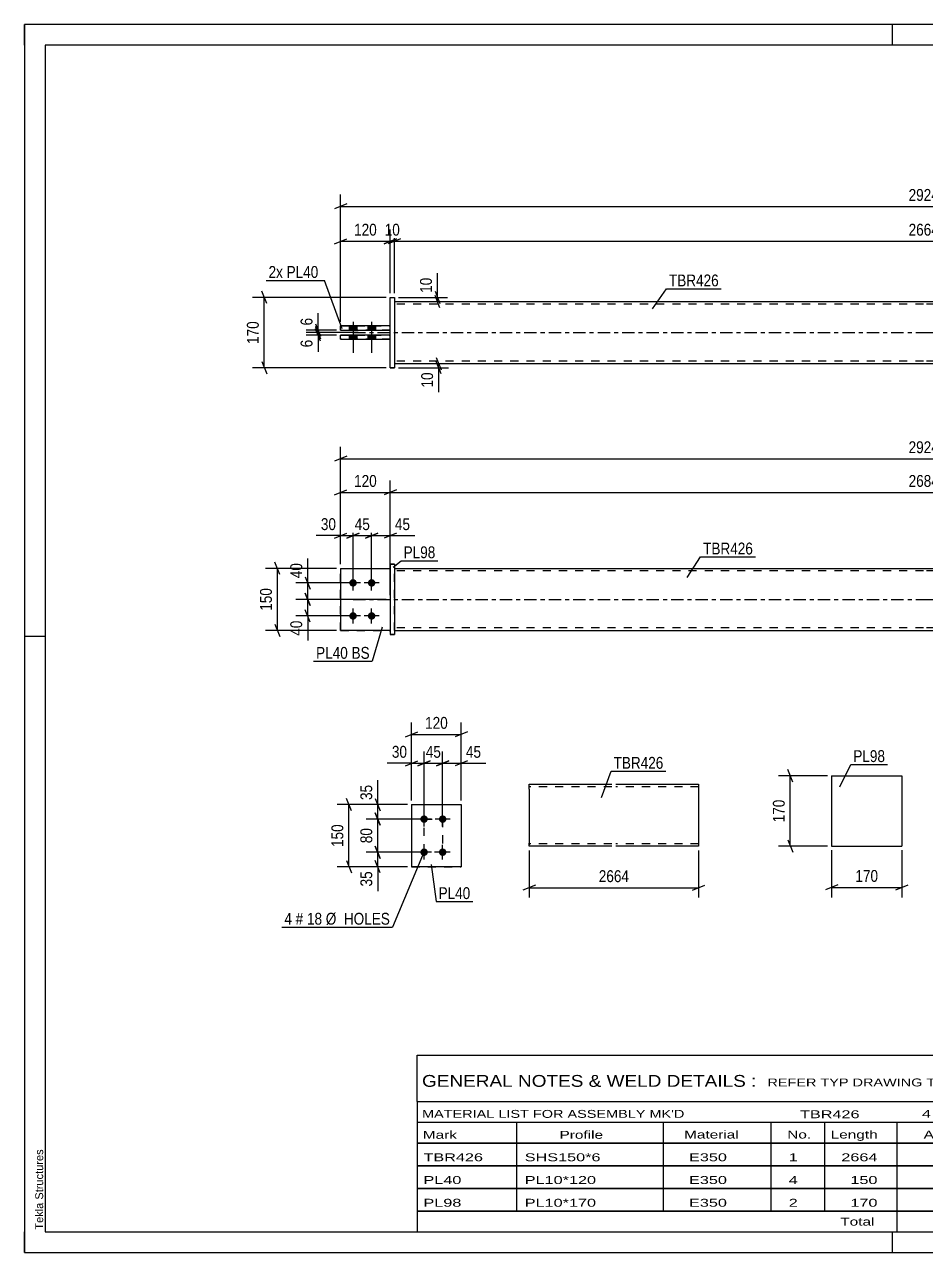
# Model space of a CAD drawing. Header units: millimetres. Extents: x 0 to 420, y 0 to 297.
# Drawn here: x 0 to 217.9, y 0 to 297 of the extents above; entities that cross this region are included whole.
import ezdxf

# ---------------------------------------------------------------- set-up
doc = ezdxf.new("R2010")
doc.units = ezdxf.units.MM
doc.linetypes.add('DXK_LINE_DOT2', pattern=[3.9198, 1.9599, -1.9599])
doc.linetypes.add('DXK_LINE_DOT3', pattern=[5.9187, 2.979, -0.9799, 0.9799, -0.9799])
doc.styles.add('Arial', font='ARIAL.TTF', dxfattribs={"height": 0.2})
doc.styles.add('Arial Narrow', font='ARIALN.TTF', dxfattribs={"height": 0.2})

# ---------------------------------------------------------------- blocks, each defined once
blk = doc.blocks.new('Unknown-580574167-1163')
at = {"color": 5, "linetype": 'Continuous'}
for p, q in [((420, 297), (0, 297)), ((0, 297), (0, 0)), ((0, 292), (0, 297)), ((210, 292), (210, 297)), ((415, 292), (5, 292)), ((5, 292), (5, 5)), ((5, 149), (0, 149)), ((0, 0), (0, 5)), ((5, 5), (415, 5)), ((210, 0), (210, 5)), ((0, 0), (420, 0))]:
    blk.add_line(p, q, dxfattribs=at)
at = {"color": 174, "linetype": 'Continuous', "style": 'Arial'}
blk.add_text('Tekla Structures', height=1.9102, rotation=90, dxfattribs=at).set_placement((4.5, 5.5))
blk = doc.blocks.new('Part-580574167-1761 - 1733')
at = {"color": 2, "linetype": 'Continuous'}
for p, q in [((76.46, 165.45), (88.46, 165.45)), ((76.46, 165.45), (76.46, 150.45)), ((88.46, 150.45), (76.46, 150.45)), ((76.46, 150.45), (76.46, 150.45))]:
    blk.add_line(p, q, dxfattribs=at)
at = {"color": 7, "linetype": 'DXK_LINE_DOT2'}
for p, q in [((76.46, 165.45), (88.46, 165.45)), ((88.46, 165.45), (88.46, 165.45)), ((88.46, 165.45), (88.46, 150.45)), ((76.46, 150.45), (88.46, 150.45)), ((76.46, 150.45), (76.46, 150.45))]:
    blk.add_line(p, q, dxfattribs=at)
blk = doc.blocks.new('Bolt-580574167-1735 - 1733')
at = {"linetype": 'Continuous'}
for points in [[(79.46, 161.05), (79.28, 161.07), (79.1, 161.13), (78.93, 161.23), (78.79, 161.35), (78.68, 161.5), (78.61, 161.68), (78.57, 161.86), (78.57, 162.05), (78.61, 162.23), (78.68, 162.4), (78.79, 162.56), (78.93, 162.68), (79.1, 162.78), (79.28, 162.83), (79.46, 162.85), (79.65, 162.83), (79.83, 162.78), (79.99, 162.68), (80.13, 162.56), (80.24, 162.4), (80.32, 162.23), (80.36, 162.05), (80.36, 161.86), (80.32, 161.68), (80.24, 161.5), (80.13, 161.35), (79.99, 161.23), (79.83, 161.13), (79.65, 161.07)], [(83.96, 161.05), (83.78, 161.07), (83.6, 161.13), (83.43, 161.23), (83.29, 161.35), (83.18, 161.5), (83.11, 161.68), (83.07, 161.86), (83.07, 162.05), (83.11, 162.23), (83.18, 162.4), (83.29, 162.56), (83.43, 162.68), (83.6, 162.78), (83.78, 162.83), (83.96, 162.85), (84.15, 162.83), (84.33, 162.78), (84.49, 162.68), (84.63, 162.56), (84.74, 162.4), (84.82, 162.23), (84.86, 162.05), (84.86, 161.86), (84.82, 161.68), (84.74, 161.5), (84.63, 161.35), (84.49, 161.23), (84.33, 161.13), (84.15, 161.07)], [(79.46, 153.05), (79.28, 153.07), (79.1, 153.13), (78.93, 153.23), (78.79, 153.35), (78.68, 153.5), (78.61, 153.68), (78.57, 153.86), (78.57, 154.05), (78.61, 154.23), (78.68, 154.4), (78.79, 154.56), (78.93, 154.68), (79.1, 154.78), (79.28, 154.83), (79.46, 154.85), (79.65, 154.83), (79.83, 154.78), (79.99, 154.68), (80.13, 154.56), (80.24, 154.4), (80.32, 154.23), (80.36, 154.05), (80.36, 153.86), (80.32, 153.68), (80.24, 153.5), (80.13, 153.35), (79.99, 153.23), (79.83, 153.13), (79.65, 153.07)], [(83.96, 153.05), (83.78, 153.07), (83.6, 153.13), (83.43, 153.23), (83.29, 153.35), (83.18, 153.5), (83.11, 153.68), (83.07, 153.86), (83.07, 154.05), (83.11, 154.23), (83.18, 154.4), (83.29, 154.56), (83.43, 154.68), (83.6, 154.78), (83.78, 154.83), (83.96, 154.85), (84.15, 154.83), (84.33, 154.78), (84.49, 154.68), (84.63, 154.56), (84.74, 154.4), (84.82, 154.23), (84.86, 154.05), (84.86, 153.86), (84.82, 153.68), (84.74, 153.5), (84.63, 153.35), (84.49, 153.23), (84.33, 153.13), (84.15, 153.07)]]:
    blk.add_hatch(color=1, dxfattribs=at).paths.add_polyline_path(points)
at = {"color": 1, "linetype": 'Continuous'}
for p, q in [((79.46, 160.15), (79.46, 163.75)), ((83.96, 160.15), (83.96, 163.75)), ((81.26, 161.95), (77.66, 161.95)), ((85.76, 161.95), (82.16, 161.95)), ((79.46, 152.15), (79.46, 155.75)), ((83.96, 152.15), (83.96, 155.75)), ((81.26, 153.95), (77.66, 153.95)), ((85.76, 153.95), (82.16, 153.95))]:
    blk.add_line(p, q, dxfattribs=at)
blk = doc.blocks.new('Part-580574167-1741 - 1733')
at = {"color": 2, "linetype": 'Continuous'}
for p, q in [((89.46, 165.45), (217.46, 165.45)), ((217.56, 165.45), (345.56, 165.45)), ((89.46, 150.45), (217.46, 150.45)), ((217.56, 150.45), (345.56, 150.45))]:
    blk.add_line(p, q, dxfattribs=at)
at = {"color": 7, "linetype": 'DXK_LINE_DOT2'}
for p, q in [((89.46, 150.45), (89.46, 165.45)), ((217.46, 164.85), (89.46, 164.85)), ((345.56, 164.85), (217.56, 164.85)), ((345.56, 165.45), (345.56, 150.45)), ((217.46, 151.05), (89.46, 151.05)), ((345.56, 151.05), (217.56, 151.05))]:
    blk.add_line(p, q, dxfattribs=at)
at = {"color": 7, "linetype": 'DXK_LINE_DOT3'}
for p, q in [((79.46, 157.95), (217.46, 157.95)), ((217.56, 157.95), (355.56, 157.95))]:
    blk.add_line(p, q, dxfattribs=at)
blk = doc.blocks.new('Part-580574167-1756 - 1733')
at = {"color": 2, "linetype": 'Continuous'}
for p, q in [((89.46, 166.45), (88.46, 166.45)), ((88.46, 166.45), (88.46, 149.45)), ((89.46, 166.45), (89.46, 166.45)), ((89.46, 166.45), (89.46, 149.45)), ((88.46, 149.45), (89.46, 149.45))]:
    blk.add_line(p, q, dxfattribs=at)
at = {"color": 7, "linetype": 'DXK_LINE_DOT2'}
for p, q in [((88.46, 166.45), (89.46, 166.45)), ((89.46, 149.45), (88.46, 149.45))]:
    blk.add_line(p, q, dxfattribs=at)
blk = doc.blocks.new('Part-580574167-1766 - 1733')
at = {"color": 7, "linetype": 'DXK_LINE_DOT2'}
for p, q in [((76.46, 165.45), (88.46, 165.45)), ((76.46, 165.45), (88.46, 165.45)), ((76.46, 150.45), (76.46, 165.45)), ((88.46, 165.45), (88.46, 165.45)), ((88.46, 165.45), (88.46, 150.45)), ((76.46, 150.45), (88.46, 150.45)), ((88.46, 150.45), (76.46, 150.45)), ((76.46, 150.45), (76.46, 150.45))]:
    blk.add_line(p, q, dxfattribs=at)
blk = doc.blocks.new('Part-580574167-1440 - 1390')
at = {"color": 2, "linetype": 'Continuous'}
for p, q in [((89.46, 229.99), (217.46, 229.99)), ((217.56, 229.99), (345.56, 229.99)), ((89.46, 214.99), (217.46, 214.99)), ((217.56, 214.99), (345.56, 214.99))]:
    blk.add_line(p, q, dxfattribs=at)
at = {"color": 7, "linetype": 'DXK_LINE_DOT2'}
for p, q in [((89.46, 229.99), (89.46, 214.99)), ((217.46, 229.39), (89.46, 229.39)), ((345.56, 229.39), (217.56, 229.39)), ((345.56, 229.99), (345.56, 214.99)), ((217.46, 215.59), (89.46, 215.59)), ((345.56, 215.59), (217.56, 215.59))]:
    blk.add_line(p, q, dxfattribs=at)
at = {"color": 7, "linetype": 'DXK_LINE_DOT3'}
for p, q in [((79.46, 222.49), (217.46, 222.49)), ((217.56, 222.49), (355.56, 222.49))]:
    blk.add_line(p, q, dxfattribs=at)
blk = doc.blocks.new('Bolt-580574167-1424 - 1390')
at = {"linetype": 'Continuous'}
for points in [[(78.56, 223.09), (80.36, 223.09), (80.36, 224.09), (78.56, 224.09)], [(78.56, 223.09), (80.36, 223.09), (80.36, 224.09), (78.56, 224.09)], [(83.06, 223.09), (84.86, 223.09), (84.86, 224.09), (83.06, 224.09)], [(83.06, 223.09), (84.86, 223.09), (84.86, 224.09), (83.06, 224.09)], [(78.56, 220.89), (80.36, 220.89), (80.36, 221.89), (78.56, 221.89)], [(78.56, 220.89), (80.36, 220.89), (80.36, 221.89), (78.56, 221.89)], [(83.06, 220.89), (84.86, 220.89), (84.86, 221.89), (83.06, 221.89)], [(83.06, 220.89), (84.86, 220.89), (84.86, 221.89), (83.06, 221.89)]]:
    blk.add_hatch(color=1, dxfattribs=at).paths.add_polyline_path(points)
at = {"color": 1, "linetype": 'Continuous'}
for p, q in [((78.56, 224.09), (78.56, 223.09)), ((78.56, 224.09), (78.56, 223.09)), ((79.46, 225.09), (79.46, 217.59)), ((79.46, 225.09), (79.46, 217.59)), ((80.36, 224.09), (80.36, 223.09)), ((80.36, 224.09), (80.36, 223.09)), ((83.06, 224.09), (83.06, 223.09)), ((83.06, 224.09), (83.06, 223.09)), ((83.96, 225.09), (83.96, 217.59)), ((83.96, 225.09), (83.96, 217.59)), ((84.86, 224.09), (84.86, 223.09)), ((84.86, 224.09), (84.86, 223.09)), ((78.56, 221.89), (78.56, 220.89)), ((78.56, 221.89), (78.56, 220.89)), ((80.36, 221.89), (80.36, 220.89)), ((80.36, 221.89), (80.36, 220.89)), ((83.06, 221.89), (83.06, 220.89)), ((83.06, 221.89), (83.06, 220.89)), ((84.86, 221.89), (84.86, 220.89)), ((84.86, 221.89), (84.86, 220.89))]:
    blk.add_line(p, q, dxfattribs=at)
blk = doc.blocks.new('Part-580574167-1451 - 1390')
at = {"color": 2, "linetype": 'Continuous'}
for p, q in [((88.46, 224.09), (76.46, 224.09)), ((76.46, 223.09), (76.46, 224.09)), ((76.46, 223.09), (88.46, 223.09)), ((76.46, 223.09), (76.46, 223.09))]:
    blk.add_line(p, q, dxfattribs=at)
at = {"color": 7, "linetype": 'DXK_LINE_DOT2'}
for p, q in [((76.46, 224.09), (88.46, 224.09)), ((88.46, 223.09), (76.46, 223.09)), ((88.46, 223.09), (88.46, 224.09))]:
    blk.add_line(p, q, dxfattribs=at)
blk = doc.blocks.new('Part-580574167-1456 - 1390')
at = {"color": 2, "linetype": 'Continuous'}
for p, q in [((88.46, 221.89), (76.46, 221.89)), ((76.46, 220.89), (76.46, 221.89)), ((76.46, 220.89), (88.46, 220.89)), ((76.46, 220.89), (76.46, 220.89))]:
    blk.add_line(p, q, dxfattribs=at)
at = {"color": 7, "linetype": 'DXK_LINE_DOT2'}
for p, q in [((76.46, 221.89), (88.46, 221.89)), ((88.46, 220.89), (76.46, 220.89)), ((88.46, 220.89), (88.46, 221.89))]:
    blk.add_line(p, q, dxfattribs=at)
blk = doc.blocks.new('Part-580574167-1457 - 1390')
at = {"color": 2, "linetype": 'Continuous'}
for p, q in [((88.46, 230.99), (89.46, 230.99)), ((88.46, 213.99), (88.46, 230.99)), ((89.46, 230.99), (89.46, 230.99)), ((89.46, 230.99), (89.46, 213.99)), ((89.46, 213.99), (88.46, 213.99)), ((88.46, 213.99), (88.46, 213.99))]:
    blk.add_line(p, q, dxfattribs=at)
at = {"color": 7, "linetype": 'DXK_LINE_DOT2'}
for p, q in [((88.46, 230.99), (89.46, 230.99)), ((88.46, 213.99), (89.46, 213.99)), ((88.46, 213.99), (88.46, 213.99))]:
    blk.add_line(p, q, dxfattribs=at)
blk = doc.blocks.new('Part-580574167-2157 - 2117')
at = {"color": 2, "linetype": 'Continuous'}
for p, q in [((93.64, 108.31), (105.64, 108.31)), ((93.64, 108.31), (93.64, 93.31)), ((105.64, 108.31), (105.64, 108.31)), ((105.64, 108.31), (105.64, 93.31)), ((105.64, 93.31), (93.64, 93.31)), ((93.64, 93.31), (93.64, 93.31))]:
    blk.add_line(p, q, dxfattribs=at)
at = {"color": 7, "linetype": 'DXK_LINE_DOT2'}
for p, q in [((93.64, 108.31), (105.64, 108.31)), ((105.64, 108.31), (105.64, 108.31)), ((93.64, 93.31), (105.64, 93.31))]:
    blk.add_line(p, q, dxfattribs=at)
blk = doc.blocks.new('Bolt-580574167-2152 - 2117')
at = {"linetype": 'Continuous'}
for points in [[(96.64, 105.71), (96.83, 105.69), (97.01, 105.64), (97.17, 105.54), (97.31, 105.42), (97.42, 105.26), (97.5, 105.09), (97.54, 104.91), (97.54, 104.72), (97.5, 104.54), (97.42, 104.36), (97.31, 104.21), (97.17, 104.09), (97.01, 103.99), (96.83, 103.93), (96.64, 103.91), (96.46, 103.93), (96.28, 103.99), (96.12, 104.09), (95.98, 104.21), (95.86, 104.36), (95.79, 104.54), (95.75, 104.72), (95.75, 104.91), (95.79, 105.09), (95.86, 105.26), (95.98, 105.42), (96.12, 105.54), (96.28, 105.64), (96.46, 105.69)], [(101.14, 105.71), (101.33, 105.69), (101.51, 105.64), (101.67, 105.54), (101.81, 105.42), (101.92, 105.26), (102, 105.09), (102.04, 104.91), (102.04, 104.72), (102, 104.54), (101.92, 104.36), (101.81, 104.21), (101.67, 104.09), (101.51, 103.99), (101.33, 103.93), (101.14, 103.91), (100.96, 103.93), (100.78, 103.99), (100.62, 104.09), (100.48, 104.21), (100.36, 104.36), (100.29, 104.54), (100.25, 104.72), (100.25, 104.91), (100.29, 105.09), (100.36, 105.26), (100.48, 105.42), (100.62, 105.54), (100.78, 105.64), (100.96, 105.69)], [(96.64, 97.71), (96.83, 97.69), (97.01, 97.64), (97.17, 97.54), (97.31, 97.42), (97.42, 97.26), (97.5, 97.09), (97.54, 96.91), (97.54, 96.72), (97.5, 96.54), (97.42, 96.36), (97.31, 96.21), (97.17, 96.09), (97.01, 95.99), (96.83, 95.93), (96.64, 95.91), (96.46, 95.93), (96.28, 95.99), (96.12, 96.09), (95.98, 96.21), (95.86, 96.36), (95.79, 96.54), (95.75, 96.72), (95.75, 96.91), (95.79, 97.09), (95.86, 97.26), (95.98, 97.42), (96.12, 97.54), (96.28, 97.64), (96.46, 97.69)], [(101.14, 97.71), (101.33, 97.69), (101.51, 97.64), (101.67, 97.54), (101.81, 97.42), (101.92, 97.26), (102, 97.09), (102.04, 96.91), (102.04, 96.72), (102, 96.54), (101.92, 96.36), (101.81, 96.21), (101.67, 96.09), (101.51, 95.99), (101.33, 95.93), (101.14, 95.91), (100.96, 95.93), (100.78, 95.99), (100.62, 96.09), (100.48, 96.21), (100.36, 96.36), (100.29, 96.54), (100.25, 96.72), (100.25, 96.91), (100.29, 97.09), (100.36, 97.26), (100.48, 97.42), (100.62, 97.54), (100.78, 97.64), (100.96, 97.69)]]:
    blk.add_hatch(color=1, dxfattribs=at).paths.add_polyline_path(points)
at = {"color": 1, "linetype": 'Continuous'}
for p, q in [((98.44, 104.81), (94.84, 104.81)), ((96.64, 103.01), (96.64, 106.61)), ((102.94, 104.81), (99.34, 104.81)), ((101.14, 103.01), (101.14, 106.61)), ((96.64, 95.01), (96.64, 98.61)), ((101.14, 95.01), (101.14, 98.61)), ((98.44, 96.81), (94.84, 96.81)), ((102.94, 96.81), (99.34, 96.81))]:
    blk.add_line(p, q, dxfattribs=at)
blk = doc.blocks.new('Part-580574167-2288 - 2282')
at = {"color": 2, "linetype": 'Continuous'}
for p, q in [((195.23, 115.29), (195.23, 98.29)), ((195.23, 115.29), (212.23, 115.29)), ((212.23, 115.29), (212.23, 98.29)), ((195.23, 98.29), (212.23, 98.29))]:
    blk.add_line(p, q, dxfattribs=at)
blk = doc.blocks.new('Part-580574167-2314 - 2307')
at = {"color": 2, "linetype": 'Continuous'}
for p, q in [((122.07, 112.03), (122.07, 113.23)), ((122.07, 113.23), (142.07, 113.23)), ((143.07, 113.23), (163.07, 113.23)), ((163.07, 113.23), (163.07, 113.14)), ((163.07, 113.14), (163.07, 112.03)), ((122.07, 112.03), (122.07, 98.97)), ((163.07, 112.03), (163.07, 98.23)), ((122.07, 98.32), (122.07, 98.97)), ((122.07, 98.23), (122.07, 98.32)), ((142.07, 98.23), (122.07, 98.23)), ((163.07, 98.23), (143.07, 98.23))]:
    blk.add_line(p, q, dxfattribs=at)
at = {"color": 7, "linetype": 'DXK_LINE_DOT2'}
for p, q in [((163.07, 112.88), (163.07, 112.03)), ((142.07, 112.63), (122.07, 112.63)), ((163.07, 112.63), (143.07, 112.63)), ((122.07, 98.97), (122.07, 98.58)), ((122.07, 98.83), (122.07, 98.88)), ((142.07, 98.83), (122.07, 98.83)), ((163.07, 98.83), (143.07, 98.83)), ((163.07, 98.88), (163.07, 98.97)), ((163.07, 98.83), (163.07, 98.88)), ((163.07, 98.83), (163.07, 98.88))]:
    blk.add_line(p, q, dxfattribs=at)
blk = doc.blocks.new('Rectangle-580574167-2267 - 2117')
at = {"color": 1, "linetype": 'DXK_LINE_DOT2'}
blk.add_lwpolyline([(96.64, 104.81), (101.14, 104.81), (101.14, 96.81), (96.64, 96.81), (96.64, 104.81)], close=True, dxfattribs=at)
blk = doc.blocks.new('StraightDimension-580574167-1850 - 1733')
at = {"color": 7, "linetype": 'Continuous'}
for p, q in [((76.46, 166.45), (76.46, 194.83)), ((358.56, 166.45), (358.56, 194.83)), ((77.96, 192.58), (74.96, 191.38)), ((76.46, 191.98), (358.56, 191.98)), ((357.06, 191.38), (360.06, 192.58))]:
    blk.add_line(p, q, dxfattribs=at)
at = {"color": 0}
blk.add_wipeout([(221.77, 192.73), (221.77, 196.93), (213.26, 196.93), (213.26, 192.73)], dxfattribs=at)
at = {"color": 3, "style": 'Arial Narrow'}
blk.add_text('2924', height=2.863, dxfattribs=at).set_placement((213.86, 193.33))
blk = doc.blocks.new('StraightDimension-580574167-1994 - 1733')
at = {"color": 7, "linetype": 'Continuous'}
for p, q in [((87.46, 157.95), (65.65, 157.95)), ((67.9, 159.45), (69.1, 156.45)), ((68.5, 153.95), (68.5, 157.95)), ((69.1, 152.45), (67.9, 155.45)), ((78.46, 153.95), (65.65, 153.95))]:
    blk.add_line(p, q, dxfattribs=at)
at = {"color": 0}
blk.add_wipeout([(67.75, 153.43), (63.55, 153.43), (63.55, 148.57), (67.75, 148.57)], dxfattribs=at)
at = {"color": 7, "linetype": 'Continuous'}
blk.add_line((68.5, 153.95), (68.5, 148.05), dxfattribs=at)
blk.add_line((68.5, 153.95), (68.5, 148.05), dxfattribs=at)
at = {"color": 3, "style": 'Arial Narrow'}
blk.add_text('40', height=2.863, rotation=90.0002, dxfattribs=at).set_placement((67.15, 149.17))
blk = doc.blocks.new('StraightDimension-580574167-1968 - 1733')
at = {"color": 7, "linetype": 'Continuous'}
for p, q in [((76.46, 166.45), (76.46, 176.23)), ((79.46, 162.95), (79.46, 176.23)), ((74.96, 172.78), (77.96, 173.98)), ((76.46, 173.38), (79.46, 173.38)), ((80.96, 173.98), (77.96, 172.78))]:
    blk.add_line(p, q, dxfattribs=at)
at = {"color": 0}
blk.add_wipeout([(75.94, 174.13), (75.94, 178.33), (71.08, 178.33), (71.08, 174.13)], dxfattribs=at)
at = {"color": 7, "linetype": 'Continuous'}
blk.add_line((76.46, 173.38), (70.56, 173.38), dxfattribs=at)
blk.add_line((76.46, 173.38), (70.56, 173.38), dxfattribs=at)
at = {"color": 3, "style": 'Arial Narrow'}
blk.add_text('30', height=2.863, dxfattribs=at).set_placement((71.68, 174.73))
blk = doc.blocks.new('StraightDimension-580574167-1908 - 1733')
at = {"color": 7, "linetype": 'Continuous'}
for p, q in [((89.96, 184.43), (86.96, 183.23)), ((88.46, 158.95), (88.46, 186.68)), ((345.06, 183.23), (348.06, 184.43)), ((346.56, 166.45), (346.56, 186.68)), ((88.46, 183.83), (346.56, 183.83))]:
    blk.add_line(p, q, dxfattribs=at)
at = {"color": 0}
blk.add_wipeout([(221.77, 184.58), (221.77, 188.78), (213.26, 188.78), (213.26, 184.58)], dxfattribs=at)
at = {"color": 3, "style": 'Arial Narrow'}
blk.add_text('2684', height=2.863, dxfattribs=at).set_placement((213.86, 185.18))
blk = doc.blocks.new('StraightDimension-580574167-1923 - 1733')
at = {"color": 7, "linetype": 'Continuous'}
for p, q in [((74.96, 183.23), (77.96, 184.43)), ((76.46, 166.45), (76.46, 186.68)), ((89.96, 184.43), (86.96, 183.23)), ((88.46, 158.95), (88.46, 186.68)), ((76.46, 183.83), (88.46, 183.83))]:
    blk.add_line(p, q, dxfattribs=at)
at = {"color": 0}
blk.add_wipeout([(85.81, 184.58), (85.81, 188.78), (79.12, 188.78), (79.12, 184.58)], dxfattribs=at)
at = {"color": 3, "style": 'Arial Narrow'}
blk.add_text('120', height=2.863, dxfattribs=at).set_placement((79.72, 185.18))
blk = doc.blocks.new('StraightDimension-580574167-1939 - 1733')
at = {"color": 7, "linetype": 'Continuous'}
for p, q in [((83.96, 162.95), (83.96, 176.23)), ((88.46, 166.45), (88.46, 176.23)), ((82.46, 172.78), (85.46, 173.98)), ((83.96, 173.38), (88.46, 173.38)), ((89.96, 173.98), (86.96, 172.78))]:
    blk.add_line(p, q, dxfattribs=at)
at = {"color": 0}
blk.add_wipeout([(93.84, 174.13), (93.84, 178.33), (88.99, 178.33), (88.99, 174.13)], dxfattribs=at)
at = {"color": 7, "linetype": 'Continuous'}
blk.add_line((88.46, 173.38), (94.37, 173.38), dxfattribs=at)
blk.add_line((88.46, 173.38), (94.37, 173.38), dxfattribs=at)
at = {"color": 3, "style": 'Arial Narrow'}
blk.add_text('45', height=2.863, dxfattribs=at).set_placement((89.59, 174.73))
blk = doc.blocks.new('StraightDimension-580574167-1955 - 1733')
at = {"color": 7, "linetype": 'Continuous'}
for p, q in [((79.46, 162.95), (79.46, 176.23)), ((83.96, 162.95), (83.96, 176.23)), ((77.96, 172.78), (80.96, 173.98)), ((79.46, 173.38), (83.96, 173.38)), ((85.46, 173.98), (82.46, 172.78))]:
    blk.add_line(p, q, dxfattribs=at)
at = {"color": 0}
blk.add_wipeout([(84.14, 174.13), (84.14, 178.33), (79.28, 178.33), (79.28, 174.13)], dxfattribs=at)
at = {"color": 3, "style": 'Arial Narrow'}
blk.add_text('45', height=2.863, dxfattribs=at).set_placement((79.88, 174.73))
blk = doc.blocks.new('StraightDimension-580574167-1985 - 1733')
at = {"color": 7, "linetype": 'Continuous'}
for p, q in [((67.9, 163.45), (69.1, 160.45)), ((78.46, 161.95), (65.65, 161.95)), ((68.5, 157.95), (68.5, 161.95)), ((87.46, 157.95), (65.65, 157.95)), ((69.1, 156.45), (67.9, 159.45))]:
    blk.add_line(p, q, dxfattribs=at)
at = {"color": 0}
blk.add_wipeout([(67.75, 167.34), (63.55, 167.34), (63.55, 162.48), (67.75, 162.48)], dxfattribs=at)
at = {"color": 7, "linetype": 'Continuous'}
blk.add_line((68.5, 161.95), (68.5, 167.86), dxfattribs=at)
blk.add_line((68.5, 161.95), (68.5, 167.86), dxfattribs=at)
at = {"color": 3, "style": 'Arial Narrow'}
blk.add_text('40', height=2.863, rotation=90.0002, dxfattribs=at).set_placement((67.15, 163.08))
blk = doc.blocks.new('StraightDimension-580574167-2004 - 1733')
at = {"color": 7, "linetype": 'Continuous'}
for p, q in [((61.77, 163.95), (60.57, 166.95)), ((75.46, 165.45), (58.32, 165.45)), ((61.17, 150.45), (61.17, 165.45)), ((60.57, 151.95), (61.77, 148.95)), ((75.46, 150.45), (58.32, 150.45))]:
    blk.add_line(p, q, dxfattribs=at)
at = {"color": 0}
blk.add_wipeout([(60.42, 161.3), (56.22, 161.3), (56.22, 154.61), (60.42, 154.61)], dxfattribs=at)
at = {"color": 3, "style": 'Arial Narrow'}
blk.add_text('150', height=2.863, rotation=90.0002, dxfattribs=at).set_placement((59.82, 155.21))
blk = doc.blocks.new('StraightDimension-580574167-1665 - 1390')
at = {"color": 7, "linetype": 'Continuous'}
for p, q in [((58.6, 229.49), (57.4, 232.49)), ((87.46, 230.99), (55.15, 230.99)), ((58, 213.99), (58, 230.99)), ((87.46, 213.99), (55.15, 213.99)), ((57.4, 215.49), (58.6, 212.49))]:
    blk.add_line(p, q, dxfattribs=at)
at = {"color": 0}
blk.add_wipeout([(57.25, 225.83), (53.05, 225.83), (53.05, 219.15), (57.25, 219.15)], dxfattribs=at)
at = {"color": 3, "style": 'Arial Narrow'}
blk.add_text('170', height=2.863, rotation=90.0002, dxfattribs=at).set_placement((56.65, 219.75))
blk = doc.blocks.new('StraightDimension-580574167-1562 - 1390')
at = {"color": 7, "linetype": 'Continuous'}
for p, q in [((76.46, 225.09), (76.46, 255.86)), ((358.56, 225.09), (358.56, 255.86)), ((77.96, 253.61), (74.96, 252.41)), ((76.46, 253.01), (358.56, 253.01)), ((357.06, 252.41), (360.06, 253.61))]:
    blk.add_line(p, q, dxfattribs=at)
at = {"color": 0}
blk.add_wipeout([(221.77, 253.76), (221.77, 257.96), (213.26, 257.96), (213.26, 253.76)], dxfattribs=at)
at = {"color": 3, "style": 'Arial Narrow'}
blk.add_text('2924', height=2.863, dxfattribs=at).set_placement((213.86, 254.36))
blk = doc.blocks.new('StraightDimension-580574167-1583 - 1390')
at = {"color": 7, "linetype": 'Continuous'}
for p, q in [((89.46, 231.99), (89.46, 247.45)), ((345.56, 231.99), (345.56, 247.45)), ((90.96, 245.2), (87.96, 244)), ((89.46, 244.6), (345.56, 244.6)), ((344.06, 244), (347.06, 245.2))]:
    blk.add_line(p, q, dxfattribs=at)
at = {"color": 0}
blk.add_wipeout([(221.77, 245.35), (221.77, 249.55), (213.26, 249.55), (213.26, 245.35)], dxfattribs=at)
at = {"color": 3, "style": 'Arial Narrow'}
blk.add_text('2664', height=2.863, dxfattribs=at).set_placement((213.86, 245.95))
blk = doc.blocks.new('StraightDimension-580574167-1593 - 1390')
at = {"color": 7, "linetype": 'Continuous'}
for p, q in [((88.46, 231.99), (88.46, 247.45)), ((89.46, 231.99), (89.46, 247.45)), ((86.96, 244), (89.96, 245.2)), ((90.96, 245.2), (87.96, 244)), ((88.46, 244.6), (89.46, 244.6))]:
    blk.add_line(p, q, dxfattribs=at)
at = {"color": 0}
blk.add_wipeout([(91.39, 245.35), (91.39, 249.55), (86.53, 249.55), (86.53, 245.35)], dxfattribs=at)
at = {"color": 3, "style": 'Arial Narrow'}
blk.add_text('10', height=2.863, dxfattribs=at).set_placement((87.13, 245.95))
blk = doc.blocks.new('StraightDimension-580574167-1603 - 1390')
at = {"color": 7, "linetype": 'Continuous'}
for p, q in [((76.46, 225.09), (76.46, 247.45)), ((88.46, 231.99), (88.46, 247.45)), ((74.96, 244), (77.96, 245.2)), ((76.46, 244.6), (88.46, 244.6)), ((89.96, 245.2), (86.96, 244))]:
    blk.add_line(p, q, dxfattribs=at)
at = {"color": 0}
blk.add_wipeout([(85.81, 245.35), (85.81, 249.55), (79.12, 249.55), (79.12, 245.35)], dxfattribs=at)
at = {"color": 3, "style": 'Arial Narrow'}
blk.add_text('120', height=2.863, dxfattribs=at).set_placement((79.72, 245.95))
blk = doc.blocks.new('StraightDimension-580574167-1624 - 1390')
at = {"color": 7, "linetype": 'Continuous'}
for p, q in [((90.46, 214.99), (102.56, 214.99)), ((90.46, 213.99), (102.56, 213.99)), ((99.56, 216.49), (100.76, 213.49)), ((100.76, 212.49), (99.56, 215.49)), ((100.16, 213.99), (100.16, 214.99))]:
    blk.add_line(p, q, dxfattribs=at)
at = {"color": 0}
blk.add_wipeout([(99.41, 213.46), (95.21, 213.46), (95.21, 208.61), (99.41, 208.61)], dxfattribs=at)
at = {"color": 7, "linetype": 'Continuous'}
blk.add_line((100.16, 213.99), (100.16, 208.08), dxfattribs=at)
blk.add_line((100.16, 213.99), (100.16, 208.08), dxfattribs=at)
at = {"color": 3, "style": 'Arial Narrow'}
blk.add_text('10', height=2.863, rotation=90.0002, dxfattribs=at).set_placement((98.81, 209.21))
blk = doc.blocks.new('StraightDimension-580574167-1634 - 1390')
at = {"color": 7, "linetype": 'Continuous'}
for p, q in [((99.29, 232.49), (100.49, 229.49)), ((90.46, 230.99), (102.29, 230.99)), ((90.46, 229.99), (102.29, 229.99)), ((100.49, 228.49), (99.29, 231.49)), ((99.89, 229.99), (99.89, 230.99))]:
    blk.add_line(p, q, dxfattribs=at)
at = {"color": 0}
blk.add_wipeout([(99.14, 236.37), (94.94, 236.37), (94.94, 231.51), (99.14, 231.51)], dxfattribs=at)
at = {"color": 7, "linetype": 'Continuous'}
blk.add_line((99.89, 230.99), (99.89, 236.89), dxfattribs=at)
blk.add_line((99.89, 230.99), (99.89, 236.89), dxfattribs=at)
at = {"color": 3, "style": 'Arial Narrow'}
blk.add_text('10', height=2.863, rotation=90.0002, dxfattribs=at).set_placement((98.54, 232.11))
blk = doc.blocks.new('StraightDimension-580574167-1676 - 1390')
at = {"color": 7, "linetype": 'Continuous'}
for p, q in [((70.39, 223.99), (71.59, 220.99)), ((71.59, 220.39), (70.39, 223.39)), ((80.71, 222.49), (68.14, 222.49)), ((75.46, 221.89), (68.14, 221.89)), ((70.99, 221.89), (70.99, 222.49))]:
    blk.add_line(p, q, dxfattribs=at)
at = {"color": 0}
blk.add_wipeout([(70.24, 221.36), (66.04, 221.36), (66.04, 218.33), (70.24, 218.33)], dxfattribs=at)
at = {"color": 7, "linetype": 'Continuous'}
blk.add_line((70.99, 221.89), (70.99, 217.81), dxfattribs=at)
blk.add_line((70.99, 221.89), (70.99, 217.81), dxfattribs=at)
at = {"color": 3, "style": 'Arial Narrow'}
blk.add_text('6', height=2.86, rotation=90.0002, dxfattribs=at).set_placement((69.64, 218.93))
blk = doc.blocks.new('StraightDimension-580574167-1686 - 1390')
at = {"color": 7, "linetype": 'Continuous'}
for p, q in [((75.46, 223.09), (68.14, 223.09)), ((70.39, 224.59), (71.59, 221.59)), ((71.59, 220.99), (70.39, 223.99)), ((70.99, 222.49), (70.99, 223.09)), ((80.71, 222.49), (68.14, 222.49))]:
    blk.add_line(p, q, dxfattribs=at)
at = {"color": 0}
blk.add_wipeout([(70.24, 226.64), (66.04, 226.64), (66.04, 223.61), (70.24, 223.61)], dxfattribs=at)
at = {"color": 7, "linetype": 'Continuous'}
blk.add_line((70.99, 223.09), (70.99, 227.17), dxfattribs=at)
blk.add_line((70.99, 223.09), (70.99, 227.17), dxfattribs=at)
at = {"color": 3, "style": 'Arial Narrow'}
blk.add_text('6', height=2.86, rotation=90.0002, dxfattribs=at).set_placement((69.64, 224.21))
blk = doc.blocks.new('StraightDimension-580574167-2160 - 2117')
at = {"color": 7, "linetype": 'Continuous'}
for p, q in [((93.64, 109.31), (93.64, 128.16)), ((105.64, 109.31), (105.64, 128.16)), ((92.14, 124.71), (95.14, 125.91)), ((93.64, 125.31), (105.64, 125.31)), ((107.14, 125.91), (104.14, 124.71))]:
    blk.add_line(p, q, dxfattribs=at)
at = {"color": 0}
blk.add_wipeout([(102.99, 126.06), (102.99, 130.26), (96.3, 130.26), (96.3, 126.06)], dxfattribs=at)
at = {"color": 3, "style": 'Arial Narrow'}
blk.add_text('120', height=2.863, dxfattribs=at).set_placement((96.9, 126.66))
blk = doc.blocks.new('StraightDimension-580574167-2177 - 2117')
at = {"color": 7, "linetype": 'Continuous'}
for p, q in [((95.14, 117.71), (98.14, 118.91)), ((96.64, 105.81), (96.64, 121.16)), ((102.64, 118.91), (99.64, 117.71)), ((101.14, 105.81), (101.14, 121.16)), ((96.64, 118.31), (101.14, 118.31))]:
    blk.add_line(p, q, dxfattribs=at)
at = {"color": 0}
blk.add_wipeout([(101.32, 119.06), (101.32, 123.26), (96.47, 123.26), (96.47, 119.06)], dxfattribs=at)
at = {"color": 3, "style": 'Arial Narrow'}
blk.add_text('45', height=2.863, dxfattribs=at).set_placement((97.07, 119.66))
blk = doc.blocks.new('StraightDimension-580574167-2187 - 2117')
at = {"color": 7, "linetype": 'Continuous'}
for p, q in [((92.14, 117.71), (95.14, 118.91)), ((93.64, 109.31), (93.64, 121.16)), ((98.14, 118.91), (95.14, 117.71)), ((96.64, 105.81), (96.64, 121.16)), ((93.64, 118.31), (96.64, 118.31))]:
    blk.add_line(p, q, dxfattribs=at)
at = {"color": 0}
blk.add_wipeout([(93.12, 119.06), (93.12, 123.26), (88.26, 123.26), (88.26, 119.06)], dxfattribs=at)
at = {"color": 7, "linetype": 'Continuous'}
blk.add_line((93.64, 118.31), (87.74, 118.31), dxfattribs=at)
blk.add_line((93.64, 118.31), (87.74, 118.31), dxfattribs=at)
at = {"color": 3, "style": 'Arial Narrow'}
blk.add_text('30', height=2.863, dxfattribs=at).set_placement((88.86, 119.66))
blk = doc.blocks.new('StraightDimension-580574167-2200 - 2117')
at = {"color": 7, "linetype": 'Continuous'}
for p, q in [((99.64, 117.71), (102.64, 118.91)), ((101.14, 105.81), (101.14, 121.16)), ((107.14, 118.91), (104.14, 117.71)), ((105.64, 109.31), (105.64, 121.16)), ((101.14, 118.31), (105.64, 118.31))]:
    blk.add_line(p, q, dxfattribs=at)
at = {"color": 0}
blk.add_wipeout([(111.03, 119.06), (111.03, 123.26), (106.17, 123.26), (106.17, 119.06)], dxfattribs=at)
at = {"color": 7, "linetype": 'Continuous'}
blk.add_line((105.64, 118.31), (111.55, 118.31), dxfattribs=at)
blk.add_line((105.64, 118.31), (111.55, 118.31), dxfattribs=at)
at = {"color": 3, "style": 'Arial Narrow'}
blk.add_text('45', height=2.863, dxfattribs=at).set_placement((106.77, 119.66))
blk = doc.blocks.new('StraightDimension-580574167-2214 - 2117')
at = {"color": 7, "linetype": 'Continuous'}
for p, q in [((92.64, 108.31), (75.6, 108.31)), ((79.05, 106.81), (77.85, 109.81)), ((78.45, 93.31), (78.45, 108.31)), ((92.64, 93.31), (75.6, 93.31)), ((77.85, 94.81), (79.05, 91.81))]:
    blk.add_line(p, q, dxfattribs=at)
at = {"color": 0}
blk.add_wipeout([(77.7, 104.16), (73.5, 104.16), (73.5, 97.47), (77.7, 97.47)], dxfattribs=at)
at = {"color": 3, "style": 'Arial Narrow'}
blk.add_text('150', height=2.863, rotation=90.0002, dxfattribs=at).set_placement((77.1, 98.07))
blk = doc.blocks.new('StraightDimension-580574167-2231 - 2117')
at = {"color": 7, "linetype": 'Continuous'}
for p, q in [((84.85, 98.31), (86.05, 95.31)), ((95.64, 96.81), (82.6, 96.81)), ((85.45, 93.31), (85.45, 96.81)), ((92.64, 93.31), (82.6, 93.31)), ((86.05, 91.81), (84.85, 94.81))]:
    blk.add_line(p, q, dxfattribs=at)
at = {"color": 0}
blk.add_wipeout([(84.7, 92.79), (80.5, 92.79), (80.5, 87.93), (84.7, 87.93)], dxfattribs=at)
at = {"color": 7, "linetype": 'Continuous'}
blk.add_line((85.45, 93.31), (85.45, 87.41), dxfattribs=at)
blk.add_line((85.45, 93.31), (85.45, 87.41), dxfattribs=at)
at = {"color": 3, "style": 'Arial Narrow'}
blk.add_text('35', height=2.863, rotation=90.0002, dxfattribs=at).set_placement((84.1, 88.53))
blk = doc.blocks.new('StraightDimension-580574167-2244 - 2117')
at = {"color": 7, "linetype": 'Continuous'}
for p, q in [((95.64, 104.81), (82.6, 104.81)), ((84.85, 106.31), (86.05, 103.31)), ((85.45, 96.81), (85.45, 104.81)), ((86.05, 95.31), (84.85, 98.31)), ((95.64, 96.81), (82.6, 96.81))]:
    blk.add_line(p, q, dxfattribs=at)
at = {"color": 0}
blk.add_wipeout([(84.7, 103.24), (80.5, 103.24), (80.5, 98.39), (84.7, 98.39)], dxfattribs=at)
at = {"color": 3, "style": 'Arial Narrow'}
blk.add_text('80', height=2.863, rotation=90.0002, dxfattribs=at).set_placement((84.1, 98.99))
blk = doc.blocks.new('StraightDimension-580574167-2254 - 2117')
at = {"color": 7, "linetype": 'Continuous'}
for p, q in [((92.64, 108.31), (82.6, 108.31)), ((84.85, 109.81), (86.05, 106.81)), ((85.45, 104.81), (85.45, 108.31)), ((95.64, 104.81), (82.6, 104.81)), ((86.05, 103.31), (84.85, 106.31))]:
    blk.add_line(p, q, dxfattribs=at)
at = {"color": 0}
blk.add_wipeout([(84.7, 113.69), (80.5, 113.69), (80.5, 108.84), (84.7, 108.84)], dxfattribs=at)
at = {"color": 7, "linetype": 'Continuous'}
blk.add_line((85.45, 108.31), (85.45, 114.22), dxfattribs=at)
blk.add_line((85.45, 108.31), (85.45, 114.22), dxfattribs=at)
at = {"color": 3, "style": 'Arial Narrow'}
blk.add_text('35', height=2.863, rotation=90.0002, dxfattribs=at).set_placement((84.1, 109.44))
blk = doc.blocks.new('StraightDimension-580574167-2290 - 2282')
at = {"color": 7, "linetype": 'Continuous'}
for p, q in [((185.83, 113.79), (184.63, 116.79)), ((194.23, 115.29), (182.38, 115.29)), ((185.23, 98.29), (185.23, 115.29)), ((194.23, 98.29), (182.38, 98.29)), ((184.63, 99.79), (185.83, 96.79))]:
    blk.add_line(p, q, dxfattribs=at)
at = {"color": 0}
blk.add_wipeout([(184.48, 110.13), (180.28, 110.13), (180.28, 103.44), (184.48, 103.44)], dxfattribs=at)
at = {"color": 3, "style": 'Arial Narrow'}
blk.add_text('170', height=2.863, rotation=90.0002, dxfattribs=at).set_placement((183.88, 104.04))
blk = doc.blocks.new('StraightDimension-580574167-2299 - 2282')
at = {"color": 7, "linetype": 'Continuous'}
for p, q in [((195.23, 97.29), (195.23, 85.89)), ((212.23, 97.29), (212.23, 85.89)), ((196.73, 88.89), (193.73, 87.69)), ((195.23, 88.29), (212.23, 88.29)), ((210.73, 87.69), (213.73, 88.89))]:
    blk.add_line(p, q, dxfattribs=at)
at = {"color": 0}
blk.add_wipeout([(207.07, 89.04), (207.07, 93.24), (200.39, 93.24), (200.39, 89.04)], dxfattribs=at)
at = {"color": 3, "style": 'Arial Narrow'}
blk.add_text('170', height=2.863, dxfattribs=at).set_placement((200.99, 89.64))
blk = doc.blocks.new('StraightDimension-580574167-2317 - 2307')
at = {"color": 7, "linetype": 'Continuous'}
for p, q in [((122.07, 97.23), (122.07, 85.83)), ((163.07, 97.23), (163.07, 85.83)), ((123.57, 88.83), (120.57, 87.63)), ((122.07, 88.23), (163.07, 88.23)), ((161.57, 87.63), (164.57, 88.83))]:
    blk.add_line(p, q, dxfattribs=at)
at = {"color": 0}
blk.add_wipeout([(146.83, 88.98), (146.83, 93.18), (138.31, 93.18), (138.31, 88.98)], dxfattribs=at)
at = {"color": 3, "style": 'Arial Narrow'}
blk.add_text('2664', height=2.863, dxfattribs=at).set_placement((138.91, 89.58))
blk = doc.blocks.new('Unknown-580574167-3693')
at = {"color": 7, "linetype": 'Continuous'}
for p, q in [((95, 47.75), (255, 47.75)), ((95, 36.5), (95, 47.75)), ((255, 47.75), (255, 36.5)), ((95, 36.5), (255, 36.5)), ((95, 36.5), (95, 31.5)), ((255, 36.5), (255, 31.5)), ((95, 31.5), (255, 31.5)), ((95, 31.5), (95, 26.5)), ((119, 31.5), (119, 26.5)), ((154.5, 31.5), (154.5, 26.5)), ((180.5, 31.5), (180.5, 26.5)), ((193.5, 31.5), (193.5, 26.5)), ((211, 31.5), (211, 26.5)), ((233, 31.5), (233, 26.5)), ((255, 31.5), (255, 26.5)), ((95, 26.5), (255, 26.5)), ((95, 26.45), (95, 21.05)), ((95, 26.45), (255, 26.45)), ((119, 26.5), (119, 21)), ((154.5, 26.5), (154.5, 21)), ((180.5, 26.5), (180.5, 21)), ((193.5, 26.5), (193.5, 21)), ((211, 26.5), (211, 21)), ((233, 26.5), (233, 21)), ((255, 26.45), (255, 21.05)), ((95, 21.05), (255, 21.05)), ((95, 20.95), (95, 15.55)), ((95, 20.95), (255, 20.95)), ((119, 21), (119, 15.5)), ((154.5, 21), (154.5, 15.5)), ((180.5, 21), (180.5, 15.5)), ((193.5, 21), (193.5, 15.5)), ((211, 21), (211, 15.5)), ((233, 21), (233, 15.5)), ((255, 20.95), (255, 15.55)), ((95, 15.55), (255, 15.55)), ((95, 15.45), (95, 10.05)), ((95, 15.45), (255, 15.45)), ((119, 15.5), (119, 10)), ((154.5, 15.5), (154.5, 10)), ((180.5, 15.5), (180.5, 10)), ((193.5, 15.5), (193.5, 10)), ((211, 15.5), (211, 10)), ((233, 15.5), (233, 10)), ((255, 15.45), (255, 10.05)), ((95, 10.05), (255, 10.05)), ((95, 10), (255, 10)), ((95, 10), (95, 5)), ((211, 10), (211, 5)), ((233, 10), (233, 5)), ((255, 10), (255, 5)), ((95, 5), (255, 5))]:
    blk.add_line(p, q, dxfattribs=at)
at = {"color": 7, "style": 'Arial Narrow'}
for s, height, width, p in [('GENERAL NOTES & WELD DETAILS :', 2.8633, 1.4, (96.15, 40.06)), ('REFER TYP DRAWING TYP-01', 1.9089, 1.6, (179.7, 40.16)), ("MATERIAL LIST FOR ASSEMBLY MK'D", 1.9089, 1.6, (96.15, 32.56)), ('TBR426', 1.909, 1.794707, (187.59, 32.47)), ('4', 1.91, 1.794707, (217.08, 32.56)), ('No. Required', 1.9089, 1.6, (226.41, 32.56)), ('Mark', 1.909, 1.7, (96.34, 27.5)), ('Profile', 1.909, 1.7, (129.41, 27.5)), ('Material', 1.909, 1.7, (159.54, 27.56)), ('No.', 1.909, 1.7, (184.5, 27.56)), ('Length', 1.909, 1.7, (195, 27.56)), ('Area', 1.909, 1.7, (217.5, 27.56)), ('Weight', 1.909, 1.7, (237, 27.56))]:
    blk.add_text(s, height=height, dxfattribs=dict(at, width=width)).set_placement(p)
at = {"color": 7, "linetype": 'Continuous', "style": 'Arial Narrow'}
for s, height, width, p in [('TBR426', 1.909, 1.794707, (96.5, 22.06)), ('SHS150*6', 1.909, 1.794707, (121, 22.06)), ('E350', 1.909, 1.794707, (160.74, 22.06)), ('1', 1.91, 1.794707, (184.86, 22.06)), ('2664', 1.909, 1.794707, (197.58, 22.06)), ('1.6', 1.909, 1.794707, (221.32, 22.06)), ('72.3', 1.909, 1.794707, (240.14, 22.06)), ('PL40', 1.909, 1.794707, (96.5, 16.56)), ('PL10*120', 1.909, 1.794707, (121, 16.56)), ('E350', 1.909, 1.794707, (160.74, 16.56)), ('4', 1.91, 1.794707, (184.86, 16.56)), ('150', 1.909, 1.794707, (199.77, 16.56)), ('0.0', 1.909, 1.794707, (221.32, 16.56)), ('5.7', 1.909, 1.794707, (242.33, 16.56)), ('PL98', 1.909, 1.794707, (96.5, 11.06)), ('PL10*170', 1.909, 1.794707, (121, 11.06)), ('E350', 1.909, 1.794707, (160.74, 11.06)), ('2', 1.91, 1.794707, (184.86, 11.06)), ('170', 1.909, 1.794707, (199.77, 11.06)), ('0.1', 1.909, 1.794707, (221.32, 11.06)), ('4.5', 1.909, 1.794707, (242.33, 11.06)), ('Total', 1.909, 1.7, (197.33, 6.5)), ('1.9', 1.909, 1.794707, (220.83, 6.5)), ('82.5', 1.909, 1.794707, (240.14, 6.5))]:
    blk.add_text(s, height=height, dxfattribs=dict(at, width=width)).set_placement(p)
blk = doc.blocks.new('Mark-580574167-1737 - 1733')
at = {"color": 0}
blk.add_wipeout([(176.21, 168.83), (176.21, 171.83), (164.15, 171.83), (164.15, 168.83)], dxfattribs=at)
blk.add_wipeout([(176.21, 168.83), (176.21, 171.83), (164.15, 171.83), (164.15, 168.83)], dxfattribs=at)
at = {"color": 30, "linetype": 'Continuous'}
for p, q in [((160.26, 163.26), (163.55, 168.23)), ((163.55, 168.23), (176.81, 168.23))]:
    blk.add_line(p, q, dxfattribs=at)
at = {"color": 3, "style": 'Arial Narrow'}
blk.add_text('TBR426', height=2.863, dxfattribs=at).set_placement((164.15, 168.83))
blk = doc.blocks.new('Mark-580574167-1752 - 1733')
at = {"color": 0}
blk.add_wipeout([(99.38, 167.92), (99.38, 170.92), (91.7, 170.92), (91.7, 167.92)], dxfattribs=at)
blk.add_wipeout([(99.38, 167.92), (99.38, 170.92), (91.7, 170.92), (91.7, 167.92)], dxfattribs=at)
at = {"color": 30, "linetype": 'Continuous'}
for p, q in [((89.16, 165.77), (91.1, 167.32)), ((91.1, 167.32), (99.98, 167.32))]:
    blk.add_line(p, q, dxfattribs=at)
at = {"color": 3, "style": 'Arial Narrow'}
blk.add_text('PL98', height=2.863, dxfattribs=at).set_placement((91.7, 167.92))
blk = doc.blocks.new('MarkSet-580574167-2039 - 1733')
at = {"color": 0}
blk.add_wipeout([(78.2, 143.59), (78.2, 146.59), (70.53, 146.59), (70.53, 143.59)], dxfattribs=at)
blk.add_wipeout([(78.2, 143.59), (78.2, 146.59), (70.53, 146.59), (70.53, 143.59)], dxfattribs=at)
blk.add_wipeout([(83.48, 143.59), (83.48, 146.59), (79.1, 146.59), (79.1, 143.59)], dxfattribs=at)
blk.add_wipeout([(83.48, 143.59), (83.48, 146.59), (79.1, 146.59), (79.1, 143.59)], dxfattribs=at)
at = {"color": 30, "linetype": 'Continuous'}
for p in [(86.51, 151.23), (69.93, 142.99)]:
    blk.add_line(p, (84.08, 142.99), dxfattribs=at)
at = {"color": 3, "style": 'Arial Narrow'}
for s, p in [('PL40', (70.53, 143.59)), ('BS', (79.1, 143.59))]:
    blk.add_text(s, height=2.863, dxfattribs=at).set_placement(p)
blk = doc.blocks.new('Mark-580574167-1436 - 1390')
at = {"color": 0}
blk.add_wipeout([(167.94, 233.68), (167.94, 236.68), (155.88, 236.68), (155.88, 233.68)], dxfattribs=at)
blk.add_wipeout([(167.94, 233.68), (167.94, 236.68), (155.88, 236.68), (155.88, 233.68)], dxfattribs=at)
at = {"color": 30, "linetype": 'Continuous'}
for p, q in [((151.91, 228.23), (155.28, 233.08)), ((155.28, 233.08), (168.54, 233.08))]:
    blk.add_line(p, q, dxfattribs=at)
at = {"color": 3, "style": 'Arial Narrow'}
blk.add_text('TBR426', height=2.863, dxfattribs=at).set_placement((155.88, 233.68))
blk = doc.blocks.new('MarkSet-580574167-1724 - 1390')
at = {"color": 30, "linetype": 'Continuous'}
blk.add_line((76.82, 223.37), (72.57, 235.12), dxfattribs=at)
at = {"color": 0}
blk.add_wipeout([(62.49, 235.72), (62.49, 238.72), (59.02, 238.72), (59.02, 235.72)], dxfattribs=at)
blk.add_wipeout([(62.49, 235.72), (62.49, 238.72), (59.02, 238.72), (59.02, 235.72)], dxfattribs=at)
blk.add_wipeout([(71.07, 235.72), (71.07, 238.72), (63.39, 238.72), (63.39, 235.72)], dxfattribs=at)
blk.add_wipeout([(71.07, 235.72), (71.07, 238.72), (63.39, 238.72), (63.39, 235.72)], dxfattribs=at)
at = {"color": 30, "linetype": 'Continuous'}
blk.add_line((58.42, 235.12), (72.57, 235.12), dxfattribs=at)
at = {"color": 3, "style": 'Arial Narrow'}
for s, p in [('2x', (59.02, 235.72)), ('PL40', (63.39, 235.72))]:
    blk.add_text(s, height=2.863, dxfattribs=at).set_placement(p)
blk = doc.blocks.new('Mark-580574167-2148 - 2117')
at = {"color": 0}
blk.add_wipeout([(64.69, 79.28), (64.69, 82.28), (62.86, 82.28), (62.86, 79.28)], dxfattribs=at)
blk.add_wipeout([(64.69, 79.28), (64.69, 82.28), (62.86, 82.28), (62.86, 79.28)], dxfattribs=at)
blk.add_wipeout([(67.42, 79.28), (67.42, 82.28), (65.59, 82.28), (65.59, 79.28)], dxfattribs=at)
blk.add_wipeout([(67.42, 79.28), (67.42, 82.28), (65.59, 82.28), (65.59, 79.28)], dxfattribs=at)
at = {"color": 3, "style": 'Arial Narrow'}
blk.add_text('4', height=2.86, dxfattribs=at).set_placement((62.86, 79.28))
at = {"color": 0}
blk.add_wipeout([(71.97, 79.28), (71.97, 82.28), (68.32, 82.28), (68.32, 79.28)], dxfattribs=at)
blk.add_wipeout([(71.97, 79.28), (71.97, 82.28), (68.32, 82.28), (68.32, 79.28)], dxfattribs=at)
at = {"color": 3, "style": 'Arial Narrow'}
blk.add_text('#', height=2.86, dxfattribs=at).set_placement((65.59, 79.28))
at = {"color": 0}
blk.add_wipeout([(88.4, 79.28), (88.4, 82.28), (72.87, 82.28), (72.87, 79.28)], dxfattribs=at)
blk.add_wipeout([(88.4, 79.28), (88.4, 82.28), (72.87, 82.28), (72.87, 79.28)], dxfattribs=at)
at = {"color": 7, "linetype": 'Continuous'}
for p in [(96.69, 96.94), (62.26, 78.68)]:
    blk.add_line(p, (89, 78.68), dxfattribs=at)
at = {"color": 3, "style": 'Arial Narrow'}
for s, p in [('18', (68.32, 79.28)), ('Ø  HOLES', (72.87, 79.28))]:
    blk.add_text(s, height=2.863, dxfattribs=at).set_placement(p)
blk = doc.blocks.new('Mark-580574167-2153 - 2117')
at = {"color": 0}
blk.add_wipeout([(107.82, 85.48), (107.82, 88.48), (100.15, 88.48), (100.15, 85.48)], dxfattribs=at)
blk.add_wipeout([(107.82, 85.48), (107.82, 88.48), (100.15, 88.48), (100.15, 85.48)], dxfattribs=at)
at = {"color": 30, "linetype": 'Continuous'}
for p, q in [((98.36, 93.84), (99.55, 84.88)), ((99.55, 84.88), (108.42, 84.88))]:
    blk.add_line(p, q, dxfattribs=at)
at = {"color": 3, "style": 'Arial Narrow'}
blk.add_text('PL40', height=2.863, dxfattribs=at).set_placement((100.15, 85.48))
blk = doc.blocks.new('Mark-580574167-2284 - 2282')
at = {"color": 0}
blk.add_wipeout([(208.16, 118.62), (208.16, 121.62), (200.48, 121.62), (200.48, 118.62)], dxfattribs=at)
blk.add_wipeout([(208.16, 118.62), (208.16, 121.62), (200.48, 121.62), (200.48, 118.62)], dxfattribs=at)
at = {"color": 30, "linetype": 'Continuous'}
for p, q in [((197.25, 112.66), (199.88, 118.02)), ((199.88, 118.02), (208.76, 118.02))]:
    blk.add_line(p, q, dxfattribs=at)
at = {"color": 3, "style": 'Arial Narrow'}
blk.add_text('PL98', height=2.863, dxfattribs=at).set_placement((200.48, 118.62))
blk = doc.blocks.new('Mark-580574167-2310 - 2307')
at = {"color": 0}
blk.add_wipeout([(154.54, 116.99), (154.54, 119.99), (142.49, 119.99), (142.49, 116.99)], dxfattribs=at)
blk.add_wipeout([(154.54, 116.99), (154.54, 119.99), (142.49, 119.99), (142.49, 116.99)], dxfattribs=at)
at = {"color": 30, "linetype": 'Continuous'}
for p, q in [((139.53, 110.08), (141.89, 116.39)), ((141.89, 116.39), (155.14, 116.39))]:
    blk.add_line(p, q, dxfattribs=at)
at = {"color": 3, "style": 'Arial Narrow'}
blk.add_text('TBR426', height=2.863, dxfattribs=at).set_placement((142.49, 116.99))

msp = doc.modelspace()

# ---------------------------------------------------------------- block references
for name in ['Unknown-580574167-1163', 'Part-580574167-1440 - 1390', 'Part-580574167-1457 - 1390', 'Part-580574167-1451 - 1390', 'Bolt-580574167-1424 - 1390', 'Part-580574167-1456 - 1390', 'Part-580574167-1756 - 1733', 'Part-580574167-1761 - 1733', 'Part-580574167-1766 - 1733', 'Bolt-580574167-1735 - 1733', 'Part-580574167-1741 - 1733', 'Part-580574167-2314 - 2307', 'Part-580574167-2288 - 2282', 'Part-580574167-2157 - 2117', 'Bolt-580574167-2152 - 2117', 'Rectangle-580574167-2267 - 2117', 'Unknown-580574167-3693']:
    msp.add_blockref(name, (0, 0))

# ---------------------------------------------------------------- next in the draw order: block references
for name in ['StraightDimension-580574167-1665 - 1390', 'StraightDimension-580574167-1624 - 1390', 'StraightDimension-580574167-1850 - 1733', 'StraightDimension-580574167-1994 - 1733', 'StraightDimension-580574167-2160 - 2117', 'Mark-580574167-2310 - 2307', 'Mark-580574167-2284 - 2282', 'StraightDimension-580574167-2290 - 2282', 'StraightDimension-580574167-2317 - 2307', 'Mark-580574167-2153 - 2117']:
    msp.add_blockref(name, (0, 0))

# ---------------------------------------------------------------- next in the draw order: block references
for name in ['StraightDimension-580574167-1562 - 1390', 'StraightDimension-580574167-1908 - 1733', 'StraightDimension-580574167-1968 - 1733', 'StraightDimension-580574167-2177 - 2117', 'StraightDimension-580574167-2299 - 2282']:
    msp.add_blockref(name, (0, 0))

# ---------------------------------------------------------------- next in the draw order: block references
for name in ['StraightDimension-580574167-1583 - 1390', 'StraightDimension-580574167-1923 - 1733', 'Mark-580574167-1737 - 1733', 'StraightDimension-580574167-2187 - 2117', 'StraightDimension-580574167-2200 - 2117']:
    msp.add_blockref(name, (0, 0))

# ---------------------------------------------------------------- next in the draw order: block references
for name in ['StraightDimension-580574167-1593 - 1390', 'Mark-580574167-1436 - 1390', 'StraightDimension-580574167-1939 - 1733', 'StraightDimension-580574167-2214 - 2117']:
    msp.add_blockref(name, (0, 0))

# ---------------------------------------------------------------- next in the draw order: block references
for name in ['StraightDimension-580574167-1603 - 1390', 'StraightDimension-580574167-1955 - 1733', 'Mark-580574167-1752 - 1733', 'StraightDimension-580574167-2231 - 2117']:
    msp.add_blockref(name, (0, 0))

# ---------------------------------------------------------------- next in the draw order: block references
for name in ['StraightDimension-580574167-1634 - 1390', 'StraightDimension-580574167-1676 - 1390', 'StraightDimension-580574167-1985 - 1733', 'StraightDimension-580574167-2244 - 2117']:
    msp.add_blockref(name, (0, 0))

# ---------------------------------------------------------------- next in the draw order: block references
for name in ['StraightDimension-580574167-1686 - 1390', 'StraightDimension-580574167-2004 - 1733', 'StraightDimension-580574167-2254 - 2117', 'Mark-580574167-2148 - 2117']:
    msp.add_blockref(name, (0, 0))

# ---------------------------------------------------------------- next in the draw order: block references
for name in ['MarkSet-580574167-1724 - 1390', 'MarkSet-580574167-2039 - 1733']:
    msp.add_blockref(name, (0, 0))

doc.saveas('drawing.dxf')
